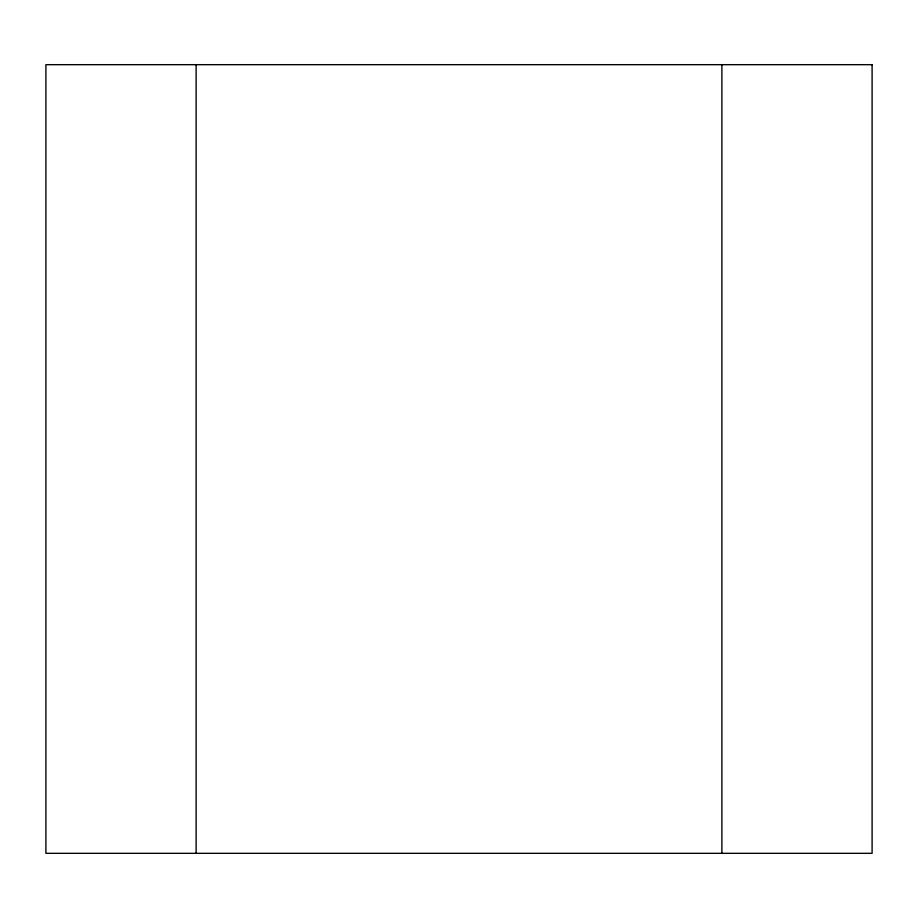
<?xml version="1.0" encoding="UTF-8"?>
<svg xmlns="http://www.w3.org/2000/svg" width="918" height="918" viewBox="0 0 918 918"><rect width="100%" height="100%" fill="white"/><g stroke="black" fill="none" stroke-linecap="round" stroke-linejoin="round"><path stroke-width="1.38" d="M721.881 64.673L721.881 853.327M196.119 64.673L196.119 853.327M872.1 64.673L45.9 64.673L45.9 853.327L872.1 853.327L872.1 64.673"/></g></svg>
